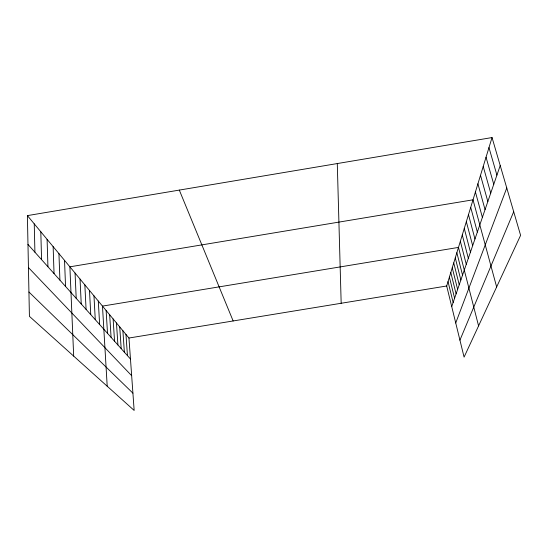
<?xml version="1.0" encoding="UTF-8"?>
<svg xmlns="http://www.w3.org/2000/svg" width="548" height="548" viewBox="0 0 548 548"><rect width="100%" height="100%" fill="white"/><g stroke="black" fill="none" stroke-linecap="round" stroke-linejoin="round"><path stroke-width="0.82" d="M492.042 137.562L520.6 235.339L464.081 357.125L446.689 285.988L492.042 137.562L27.4 215.611L29.421 316.347L134.157 410.438L128.958 338.027L27.4 215.611M451.73 306.592L500.214 165.53M455.731 322.978L506.763 187.964M459.93 340.15L513.695 211.692M128.958 338.027L446.689 285.988M28.934 292.002L132.917 393.163M28.441 267.561L131.664 375.681M27.975 244.442L130.465 359.009M179.312 190.094L233.147 320.964M488.974 147.604L496.913 175.12M486.035 157.228L493.762 184.306M483.22 166.448L490.734 193.101M480.514 175.298L487.836 201.534M477.918 183.792L485.055 209.631M475.417 191.964L482.384 217.405M496.646 286.953L473.02 199.815L69.891 266.821L73.685 356.111M470.711 207.377L477.342 232.071M468.485 214.665L474.965 238.99M466.341 221.687L472.671 245.662M464.266 228.454L470.458 252.094M462.272 234.996L468.328 258.3M460.341 241.305L466.273 264.287M478.575 325.889L458.477 247.408L102.476 306.106L107.203 386.217M456.854 252.738L462.546 275.123M455.272 257.903L460.861 280.021M453.737 262.924L459.231 284.775M452.251 267.801L457.642 289.392M450.799 272.541L456.1 293.879M449.394 277.144L454.6 298.235M448.024 281.624L453.148 302.475M125.965 334.417L127.458 355.645M122.889 330.704L124.369 352.193M119.724 326.889L121.19 348.638M116.471 322.971L117.916 344.98M113.121 318.936L114.553 341.219M109.675 314.785L111.086 337.349M106.127 310.504L107.518 333.355M98.298 301.064L99.633 324.539M93.968 295.845L95.27 319.669M89.488 290.447L90.756 314.621M84.851 284.857L86.084 309.394M80.049 279.062L81.234 303.976M75.062 273.055L76.206 298.352M64.52 260.348L65.555 286.446M58.937 253.621L59.917 280.144M53.135 246.627L54.047 273.582M47.094 239.346L47.936 266.746M337.287 163.557L341.171 303.27M40.805 231.763L41.566 259.629M34.243 223.858L34.914 252.196"/></g></svg>
